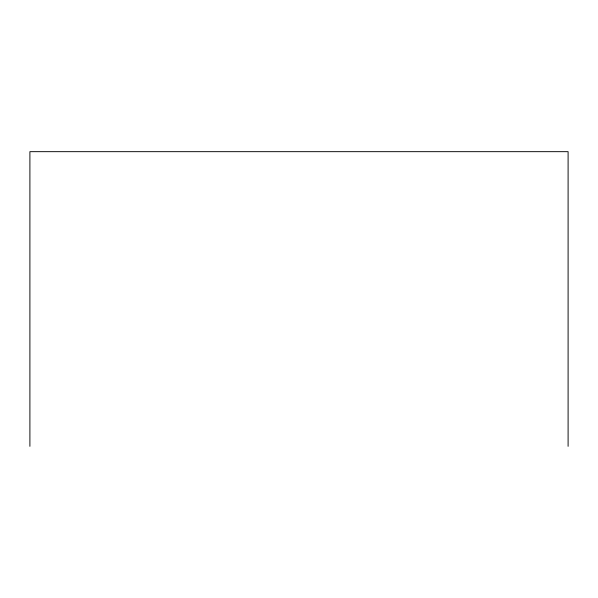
<?xml version="1.0" encoding="UTF-8"?>
<svg xmlns="http://www.w3.org/2000/svg" width="598" height="598" viewBox="0 0 598 598"><rect width="100%" height="100%" fill="white"/><g stroke="black" fill="none" stroke-linecap="round" stroke-linejoin="round"><path stroke-width="0.9" d="M568.1 446.332L568.1 151.668L29.9 151.668L29.9 446.332"/></g></svg>
